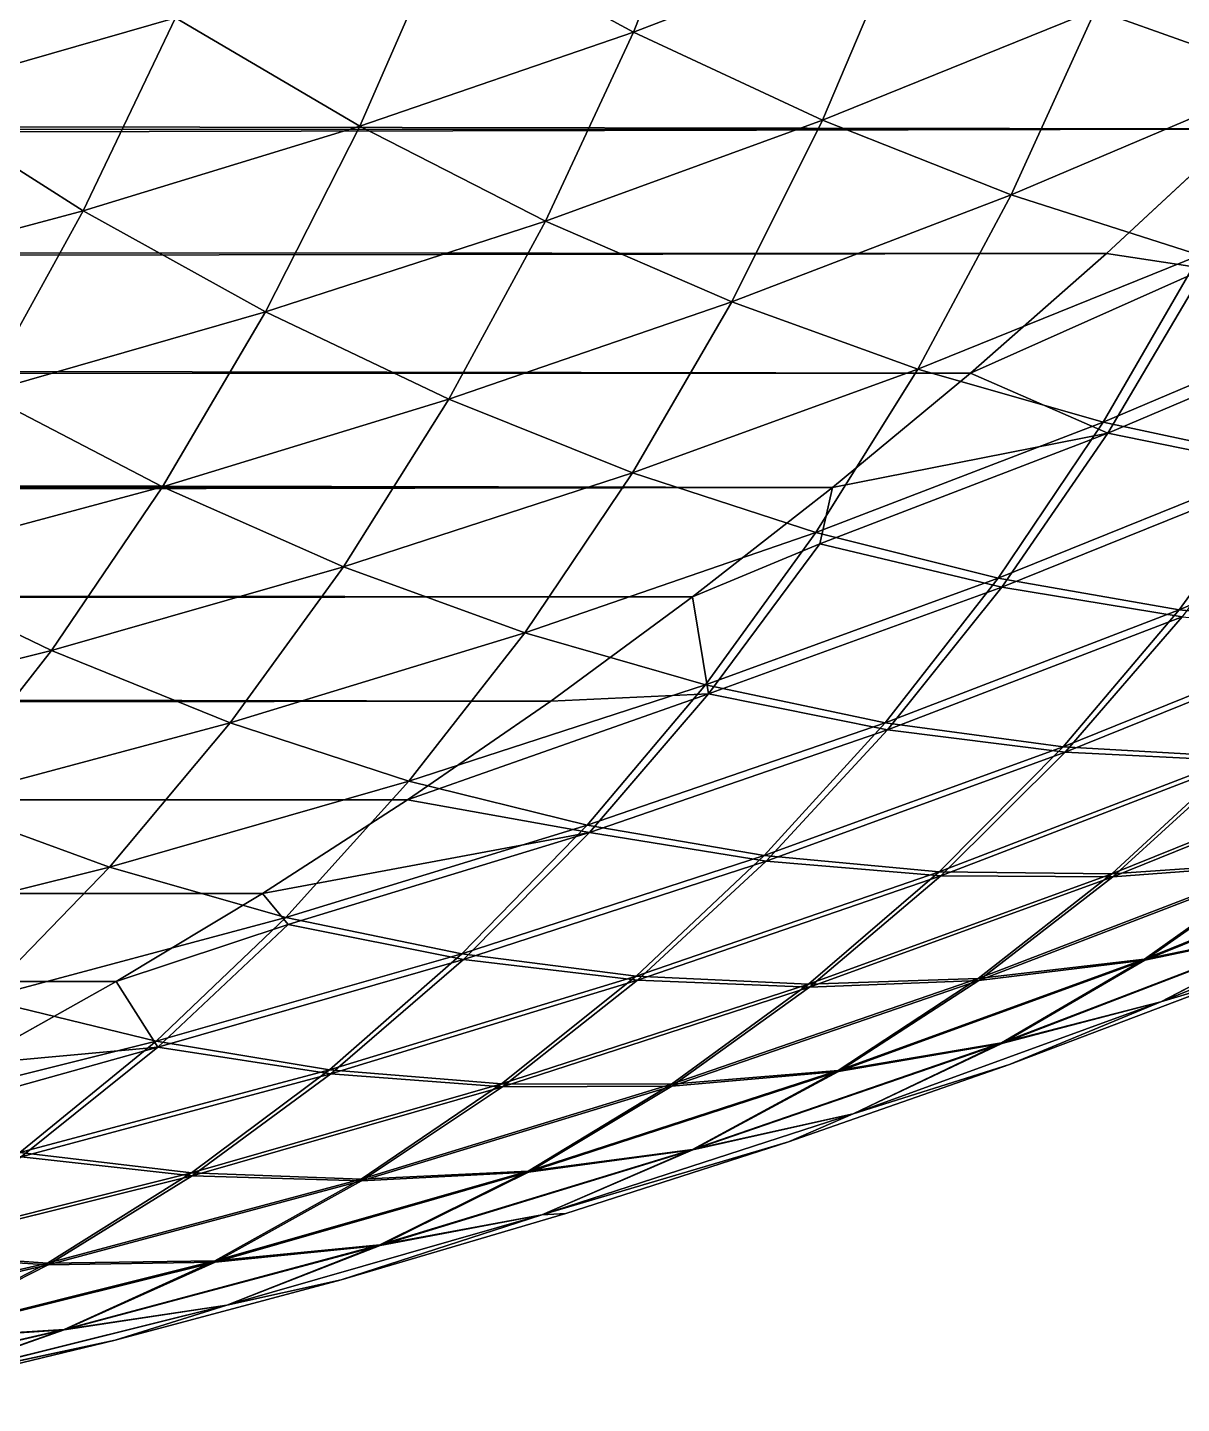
# Model space of a CAD drawing. Header units: millimetres. Extents: x -260 to 430, y -260 to 260.
# Drawn here: x 376.62 to 385.22, y -68.31 to -58.04 of the extents above; entities that cross this region are included whole.
import ezdxf

# ---------------------------------------------------------------- set-up
doc = ezdxf.new("R2010")
doc.units = ezdxf.units.MM
doc.header["$MEASUREMENT"] = 0
doc.layers.add('MESH_3D', color=2, linetype='CONTINUOUS')

msp = doc.modelspace()

# ---------------------------------------------------------------- linework, layer by layer
at = {"layer": 'MESH_3D'}
for points in [[(381.725, -56.595, 2485), (379.737, -57.319, 2485), (381.139, -58.079, 2482.863)], [(381.725, -56.595, 2485), (381.139, -58.079, 2482.863), (383.153, -57.306, 2482.863)], [(386.589, -57.021, 2480.686), (384.583, -57.914, 2480.686), (386.01, -58.42, 2478.472)], [(376.363, -57.064, 2487.094), (375.69, -58.556, 2485), (377.724, -57.973, 2485)], [(379.737, -57.319, 2485), (377.724, -57.973, 2485), (379.099, -58.781, 2482.863)], [(379.737, -57.319, 2485), (379.099, -58.781, 2482.863), (381.139, -58.079, 2482.863)], [(383.153, -57.306, 2482.863), (381.139, -58.079, 2482.863), (382.547, -58.737, 2480.686)], [(383.153, -57.306, 2482.863), (382.547, -58.737, 2480.686), (384.583, -57.914, 2480.686)], [(75.054, -58.24, 136.118), (75.573, -57.565, 135.245), (386.645, -57.837, 420.932)], [(75.054, -58.24, 136.118), (386.645, -57.837, 420.932), (385.663, -58.802, 422.004)], [(377.724, -57.973, 2485), (375.69, -58.556, 2485), (377.036, -59.412, 2482.863)], [(377.724, -57.973, 2485), (377.036, -59.412, 2482.863), (379.099, -58.781, 2482.863)], [(384.583, -57.914, 2480.686), (382.547, -58.737, 2480.686), (383.955, -59.292, 2478.472)], [(384.583, -57.914, 2480.686), (383.955, -59.292, 2478.472), (386.01, -58.42, 2478.472)], [(381.139, -58.079, 2482.863), (379.099, -58.781, 2482.863), (380.483, -59.488, 2480.686)], [(381.139, -58.079, 2482.863), (380.483, -59.488, 2480.686), (382.547, -58.737, 2480.686)], [(74.537, -58.9, 137.013), (75.054, -58.24, 136.118), (385.663, -58.802, 422.004)], [(386.01, -58.42, 2478.472), (383.955, -59.292, 2478.472), (385.36, -59.743, 2476.222)], [(375.69, -58.556, 2485), (374.952, -59.97, 2482.863), (377.036, -59.412, 2482.863)], [(74.023, -59.545, 137.93), (385.663, -58.802, 422.004), (384.664, -59.73, 423.094)], [(74.023, -59.545, 137.93), (74.537, -58.9, 137.013), (385.663, -58.802, 422.004)], [(379.099, -58.781, 2482.863), (377.036, -59.412, 2482.863), (378.395, -60.166, 2480.686)], [(379.099, -58.781, 2482.863), (378.395, -60.166, 2480.686), (380.483, -59.488, 2480.686)], [(382.547, -58.737, 2480.686), (380.483, -59.488, 2480.686), (381.872, -60.092, 2478.472)], [(382.547, -58.737, 2480.686), (381.872, -60.092, 2478.472), (383.955, -59.292, 2478.472)], [(385.401, -59.841, 424.043), (384.664, -59.73, 423.094), (385.663, -58.802, 422.004)], [(383.955, -59.292, 2478.472), (381.872, -60.092, 2478.472), (383.259, -60.592, 2476.222)], [(383.955, -59.292, 2478.472), (383.259, -60.592, 2476.222), (385.36, -59.743, 2476.222)], [(377.036, -59.412, 2482.863), (374.952, -59.97, 2482.863), (376.284, -60.772, 2480.686)], [(377.036, -59.412, 2482.863), (376.284, -60.772, 2480.686), (378.395, -60.166, 2480.686)], [(380.483, -59.488, 2480.686), (378.395, -60.166, 2480.686), (379.761, -60.818, 2478.472)], [(380.483, -59.488, 2480.686), (379.761, -60.818, 2478.472), (381.872, -60.092, 2478.472)], [(73.512, -60.175, 138.871), (74.023, -59.545, 137.93), (384.664, -59.73, 423.094)], [(73.512, -60.175, 138.871), (384.664, -59.73, 423.094), (383.65, -60.622, 424.2)], [(385.36, -59.743, 2476.222), (383.259, -60.592, 2476.222), (384.641, -60.989, 2473.941)], [(385.401, -59.841, 424.043), (383.65, -60.622, 424.2), (384.664, -59.73, 423.094)], [(385.36, -59.743, 2476.222), (384.641, -60.989, 2473.941), (386.755, -60.092, 2473.941)], [(384.674, -61.071, 426.303), (383.65, -60.622, 424.2), (385.401, -59.841, 424.043)], [(386.79, -60.172, 426.303), (384.674, -61.071, 426.303), (385.401, -59.841, 424.043)], [(381.872, -60.092, 2478.472), (379.761, -60.818, 2478.472), (381.13, -61.367, 2476.222)], [(381.872, -60.092, 2478.472), (381.13, -61.367, 2476.222), (383.259, -60.592, 2476.222)], [(386.755, -60.092, 2473.941), (384.641, -60.989, 2473.941), (386.013, -61.282, 2471.631)], [(73.005, -60.789, 139.836), (73.512, -60.175, 138.871), (383.65, -60.622, 424.2)], [(378.395, -60.166, 2480.686), (376.284, -60.772, 2480.686), (377.627, -61.471, 2478.472)], [(378.395, -60.166, 2480.686), (377.627, -61.471, 2478.472), (379.761, -60.818, 2478.472)], [(386.041, -61.348, 428.591), (384.674, -61.071, 426.303), (386.79, -60.172, 426.303)], [(73.005, -60.789, 139.836), (383.65, -60.622, 424.2), (382.622, -61.476, 425.322)], [(383.259, -60.592, 2476.222), (381.13, -61.367, 2476.222), (382.498, -61.812, 2473.941)], [(383.259, -60.592, 2476.222), (382.498, -61.812, 2473.941), (384.641, -60.989, 2473.941)], [(384.674, -61.071, 426.303), (382.622, -61.476, 425.322), (383.65, -60.622, 424.2)], [(72.503, -61.386, 140.824), (73.005, -60.789, 139.836), (382.622, -61.476, 425.322)], [(376.284, -60.772, 2480.686), (375.47, -62.049, 2478.472), (377.627, -61.471, 2478.472)], [(379.761, -60.818, 2478.472), (377.627, -61.471, 2478.472), (378.976, -62.067, 2476.222)], [(379.761, -60.818, 2478.472), (378.976, -62.067, 2476.222), (381.13, -61.367, 2476.222)], [(384.641, -60.989, 2473.941), (382.498, -61.812, 2473.941), (383.858, -62.152, 2471.631)], [(384.641, -60.989, 2473.941), (383.858, -62.152, 2471.631), (386.013, -61.282, 2471.631)], [(384.674, -61.071, 426.303), (382.528, -61.895, 426.303), (382.622, -61.476, 425.322)], [(383.884, -62.219, 428.591), (382.528, -61.895, 426.303), (384.674, -61.071, 426.303)], [(386.041, -61.348, 428.591), (383.884, -62.219, 428.591), (384.674, -61.071, 426.303)], [(381.13, -61.367, 2476.222), (378.976, -62.067, 2476.222), (380.327, -62.559, 2473.941)], [(381.13, -61.367, 2476.222), (380.327, -62.559, 2473.941), (382.498, -61.812, 2473.941)], [(386.013, -61.282, 2471.631), (383.858, -62.152, 2471.631), (385.207, -62.389, 2469.295)], [(385.228, -62.441, 430.905), (383.884, -62.219, 428.591), (386.041, -61.348, 428.591)], [(386.013, -61.282, 2471.631), (385.207, -62.389, 2469.295), (387.369, -61.471, 2469.295)], [(72.007, -61.967, 141.839), (72.503, -61.386, 140.824), (382.622, -61.476, 425.322)], [(72.007, -61.967, 141.839), (382.622, -61.476, 425.322), (381.579, -62.291, 426.459)], [(377.627, -61.471, 2478.472), (375.47, -62.049, 2478.472), (376.798, -62.691, 2476.222)], [(377.627, -61.471, 2478.472), (376.798, -62.691, 2476.222), (378.976, -62.067, 2476.222)], [(382.528, -61.895, 426.303), (381.579, -62.291, 426.459), (382.622, -61.476, 425.322)], [(387.369, -61.471, 2469.295), (385.207, -62.389, 2469.295), (386.539, -62.521, 2466.935)], [(382.498, -61.812, 2473.941), (380.327, -62.559, 2473.941), (381.674, -62.947, 2471.631)], [(382.498, -61.812, 2473.941), (381.674, -62.947, 2471.631), (383.858, -62.152, 2471.631)], [(71.518, -62.532, 142.879), (72.007, -61.967, 141.839), (381.579, -62.291, 426.459)], [(381.698, -63.015, 428.591), (381.579, -62.291, 426.459), (382.528, -61.895, 426.303)], [(383.884, -62.219, 428.591), (381.698, -63.015, 428.591), (382.528, -61.895, 426.303)], [(375.47, -62.049, 2478.472), (374.6, -63.239, 2476.222), (376.798, -62.691, 2476.222)], [(378.976, -62.067, 2476.222), (376.798, -62.691, 2476.222), (378.131, -63.23, 2473.941)], [(378.976, -62.067, 2476.222), (378.131, -63.23, 2473.941), (380.327, -62.559, 2473.941)], [(383.858, -62.152, 2471.631), (381.674, -62.947, 2471.631), (383.014, -63.23, 2469.295)], [(383.858, -62.152, 2471.631), (383.014, -63.23, 2469.295), (385.207, -62.389, 2469.295)], [(383.033, -63.284, 430.905), (381.698, -63.015, 428.591), (383.884, -62.219, 428.591)], [(385.228, -62.441, 430.905), (383.033, -63.284, 430.905), (383.884, -62.219, 428.591)], [(71.518, -62.532, 142.879), (381.579, -62.291, 426.459), (380.523, -63.068, 427.611)], [(381.698, -63.015, 428.591), (380.523, -63.068, 427.611), (381.579, -62.291, 426.459)], [(385.207, -62.389, 2469.295), (383.014, -63.23, 2469.295), (384.341, -63.409, 2466.935)], [(385.207, -62.389, 2469.295), (384.341, -63.409, 2466.935), (386.539, -62.521, 2466.935)], [(384.356, -63.45, 433.242), (383.033, -63.284, 430.905), (385.228, -62.441, 430.905)], [(386.556, -62.562, 433.242), (384.356, -63.45, 433.242), (385.228, -62.441, 430.905)], [(71.035, -63.079, 143.947), (71.518, -62.532, 142.879), (380.523, -63.068, 427.611)], [(380.327, -62.559, 2473.941), (378.131, -63.23, 2473.941), (379.464, -63.665, 2471.631)], [(380.327, -62.559, 2473.941), (379.464, -63.665, 2471.631), (381.674, -62.947, 2471.631)], [(386.539, -62.521, 2466.935), (384.341, -63.409, 2466.935), (385.649, -63.485, 2464.554)], [(385.662, -63.514, 435.599), (384.356, -63.45, 433.242), (386.556, -62.562, 433.242)], [(376.798, -62.691, 2476.222), (374.6, -63.239, 2476.222), (375.913, -63.825, 2473.941)], [(376.798, -62.691, 2476.222), (375.913, -63.825, 2473.941), (378.131, -63.23, 2473.941)], [(381.674, -62.947, 2471.631), (379.464, -63.665, 2471.631), (380.793, -63.995, 2469.295)], [(381.674, -62.947, 2471.631), (380.793, -63.995, 2469.295), (383.014, -63.23, 2469.295)], [(70.561, -63.609, 145.041), (380.523, -63.068, 427.611), (379.454, -63.805, 428.777)], [(70.561, -63.609, 145.041), (71.035, -63.079, 143.947), (380.523, -63.068, 427.611)], [(381.698, -63.015, 428.591), (379.454, -63.805, 428.777), (380.523, -63.068, 427.611)], [(380.811, -64.049, 430.905), (379.454, -63.805, 428.777), (381.698, -63.015, 428.591)], [(383.033, -63.284, 430.905), (380.811, -64.049, 430.905), (381.698, -63.015, 428.591)], [(378.131, -63.23, 2473.941), (375.913, -63.825, 2473.941), (377.231, -64.306, 2471.631)], [(378.131, -63.23, 2473.941), (377.231, -64.306, 2471.631), (379.464, -63.665, 2471.631)], [(383.014, -63.23, 2469.295), (380.793, -63.995, 2469.295), (382.113, -64.22, 2466.935)], [(382.127, -64.262, 433.242), (380.811, -64.049, 430.905), (383.033, -63.284, 430.905)], [(383.014, -63.23, 2469.295), (382.113, -64.22, 2466.935), (384.341, -63.409, 2466.935)], [(384.356, -63.45, 433.242), (382.127, -64.262, 433.242), (383.033, -63.284, 430.905)], [(384.341, -63.409, 2466.935), (382.113, -64.22, 2466.935), (383.418, -64.341, 2464.554)], [(384.341, -63.409, 2466.935), (383.418, -64.341, 2464.554), (385.649, -63.485, 2464.554)], [(383.429, -64.371, 435.599), (382.127, -64.262, 433.242), (384.356, -63.45, 433.242)], [(385.649, -63.485, 2464.554), (383.418, -64.341, 2464.554), (384.705, -64.358, 2462.155)], [(385.662, -63.514, 435.599), (383.429, -64.371, 435.599), (384.356, -63.45, 433.242)], [(384.713, -64.379, 437.973), (383.429, -64.371, 435.599), (385.662, -63.514, 435.599)], [(386.936, -63.456, 2462.155), (384.705, -64.358, 2462.155), (385.967, -64.271, 2459.742)], [(385.649, -63.485, 2464.554), (384.705, -64.358, 2462.155), (386.936, -63.456, 2462.155)], [(386.944, -63.477, 437.973), (384.713, -64.379, 437.973), (385.662, -63.514, 435.599)], [(385.973, -64.285, 440.361), (384.713, -64.379, 437.973), (386.944, -63.477, 437.973)], [(70.096, -64.122, 146.164), (70.561, -63.609, 145.041), (379.454, -63.805, 428.777)], [(379.464, -63.665, 2471.631), (377.231, -64.306, 2471.631), (378.547, -64.682, 2469.295)], [(379.464, -63.665, 2471.631), (378.547, -64.682, 2469.295), (380.793, -63.995, 2469.295)], [(70.096, -64.122, 146.164), (379.454, -63.805, 428.777), (378.373, -64.503, 429.956)], [(375.913, -63.825, 2473.941), (374.976, -64.868, 2471.631), (377.231, -64.306, 2471.631)], [(380.811, -64.049, 430.905), (378.373, -64.503, 429.956), (379.454, -63.805, 428.777)], [(380.793, -63.995, 2469.295), (378.547, -64.682, 2469.295), (379.858, -64.953, 2466.935)], [(380.793, -63.995, 2469.295), (379.858, -64.953, 2466.935), (382.113, -64.22, 2466.935)], [(69.641, -64.616, 147.315), (70.096, -64.122, 146.164), (378.373, -64.503, 429.956)], [(380.811, -64.049, 430.905), (378.563, -64.736, 430.905), (378.373, -64.503, 429.956)], [(379.871, -64.995, 433.242), (378.563, -64.736, 430.905), (380.811, -64.049, 430.905)], [(382.127, -64.262, 433.242), (379.871, -64.995, 433.242), (380.811, -64.049, 430.905)], [(387.201, -64.082, 2457.317), (384.948, -64.993, 2457.317), (386.159, -64.745, 2454.883)], [(385.967, -64.271, 2459.742), (384.948, -64.993, 2457.317), (387.201, -64.082, 2457.317)], [(387.205, -64.09, 442.761), (384.951, -65, 442.761), (385.973, -64.285, 440.361)], [(386.16, -64.748, 445.169), (384.951, -65, 442.761), (387.205, -64.09, 442.761)], [(382.113, -64.22, 2466.935), (379.858, -64.953, 2466.935), (381.158, -65.119, 2464.554)], [(382.113, -64.22, 2466.935), (381.158, -65.119, 2464.554), (383.418, -64.341, 2464.554)], [(377.231, -64.306, 2471.631), (374.976, -64.868, 2471.631), (376.279, -65.29, 2469.295)], [(377.231, -64.306, 2471.631), (376.279, -65.29, 2469.295), (378.547, -64.682, 2469.295)], [(381.168, -65.15, 435.599), (379.871, -64.995, 433.242), (382.127, -64.262, 433.242)], [(383.418, -64.341, 2464.554), (381.158, -65.119, 2464.554), (382.444, -65.181, 2462.155)], [(383.429, -64.371, 435.599), (381.168, -65.15, 435.599), (382.127, -64.262, 433.242)], [(383.418, -64.341, 2464.554), (382.444, -65.181, 2462.155), (384.705, -64.358, 2462.155)], [(385.967, -64.271, 2459.742), (383.708, -65.138, 2459.742), (384.948, -64.993, 2457.317)], [(384.705, -64.358, 2462.155), (383.708, -65.138, 2459.742), (385.967, -64.271, 2459.742)], [(385.973, -64.285, 440.361), (383.713, -65.152, 440.361), (384.713, -64.379, 437.973)], [(384.951, -65, 442.761), (383.713, -65.152, 440.361), (385.973, -64.285, 440.361)], [(382.451, -65.202, 437.973), (381.168, -65.15, 435.599), (383.429, -64.371, 435.599)], [(384.705, -64.358, 2462.155), (382.444, -65.181, 2462.155), (383.708, -65.138, 2459.742)], [(384.713, -64.379, 437.973), (382.451, -65.202, 437.973), (383.429, -64.371, 435.599)], [(383.713, -65.152, 440.361), (382.451, -65.202, 437.973), (384.713, -64.379, 437.973)], [(387.335, -64.396, 2452.443), (385.07, -65.311, 2452.443), (385.574, -65.161, 2450)], [(386.159, -64.745, 2454.883), (385.07, -65.311, 2452.443), (387.335, -64.396, 2452.443)], [(387.335, -64.397, 447.583), (385.071, -65.312, 447.583), (386.16, -64.748, 445.169)], [(387.335, -64.397, 447.583), (385.574, -65.161, 450), (385.071, -65.312, 447.583)], [(69.641, -64.616, 147.315), (378.373, -64.503, 429.956), (377.281, -65.161, 431.148)], [(378.563, -64.736, 430.905), (377.281, -65.161, 431.148), (378.373, -64.503, 429.956)], [(69.197, -65.091, 148.495), (69.641, -64.616, 147.315), (377.281, -65.161, 431.148)], [(378.547, -64.682, 2469.295), (376.279, -65.29, 2469.295), (377.579, -65.606, 2466.935)], [(377.591, -65.649, 433.242), (377.281, -65.161, 431.148), (378.563, -64.736, 430.905)], [(378.547, -64.682, 2469.295), (377.579, -65.606, 2466.935), (379.858, -64.953, 2466.935)], [(379.871, -64.995, 433.242), (377.591, -65.649, 433.242), (378.563, -64.736, 430.905)], [(386.159, -64.745, 2454.883), (383.883, -65.618, 2454.883), (385.07, -65.311, 2452.443)], [(384.948, -64.993, 2457.317), (383.883, -65.618, 2454.883), (386.159, -64.745, 2454.883)], [(386.16, -64.748, 445.169), (383.884, -65.622, 445.169), (384.951, -65, 442.761)], [(385.071, -65.312, 447.583), (383.884, -65.622, 445.169), (386.16, -64.748, 445.169)], [(379.858, -64.953, 2466.935), (377.579, -65.606, 2466.935), (378.873, -65.818, 2464.554)], [(379.858, -64.953, 2466.935), (378.873, -65.818, 2464.554), (381.158, -65.119, 2464.554)], [(378.882, -65.849, 435.599), (377.591, -65.649, 433.242), (379.871, -64.995, 433.242)], [(381.168, -65.15, 435.599), (378.882, -65.849, 435.599), (379.871, -64.995, 433.242)], [(384.948, -64.993, 2457.317), (382.665, -65.824, 2457.317), (383.883, -65.618, 2454.883)], [(383.708, -65.138, 2459.742), (382.665, -65.824, 2457.317), (384.948, -64.993, 2457.317)], [(384.951, -65, 442.761), (382.668, -65.831, 442.761), (383.713, -65.152, 440.361)], [(383.884, -65.622, 445.169), (382.668, -65.831, 442.761), (384.951, -65, 442.761)], [(68.808, -65.502, 149.583), (69.197, -65.091, 148.495), (377.281, -65.161, 431.148)], [(68.808, -65.502, 149.583), (377.281, -65.161, 431.148), (376.178, -65.778, 432.351)], [(377.591, -65.649, 433.242), (376.178, -65.778, 432.351), (377.281, -65.161, 431.148)], [(381.158, -65.119, 2464.554), (378.873, -65.818, 2464.554), (380.155, -65.924, 2462.155)], [(380.162, -65.946, 437.973), (378.882, -65.849, 435.599), (381.168, -65.15, 435.599)], [(381.158, -65.119, 2464.554), (380.155, -65.924, 2462.155), (382.444, -65.181, 2462.155)], [(382.451, -65.202, 437.973), (380.162, -65.946, 437.973), (381.168, -65.15, 435.599)], [(383.708, -65.138, 2459.742), (381.421, -65.926, 2459.742), (382.665, -65.824, 2457.317)], [(382.444, -65.181, 2462.155), (381.421, -65.926, 2459.742), (383.708, -65.138, 2459.742)], [(383.713, -65.152, 440.361), (381.425, -65.94, 440.361), (382.451, -65.202, 437.973)], [(382.668, -65.831, 442.761), (381.425, -65.94, 440.361), (383.713, -65.152, 440.361)], [(385.07, -65.311, 2452.443), (383.941, -65.778, 2450), (385.574, -65.161, 2450)], [(385.574, -65.161, 2450), (383.941, -65.778, 2450), (383.941, -65.778, 450)], [(385.574, -65.161, 2450), (383.941, -65.778, 450), (385.574, -65.161, 450)], [(385.071, -65.312, 447.583), (385.574, -65.161, 450), (383.941, -65.778, 450)], [(382.444, -65.181, 2462.155), (380.155, -65.924, 2462.155), (381.421, -65.926, 2459.742)], [(381.425, -65.94, 440.361), (380.162, -65.946, 437.973), (382.451, -65.202, 437.973)], [(376.279, -65.29, 2469.295), (375.279, -66.18, 2466.935), (377.579, -65.606, 2466.935)], [(385.07, -65.311, 2452.443), (382.776, -66.146, 2452.443), (383.941, -65.778, 2450)], [(383.883, -65.618, 2454.883), (382.776, -66.146, 2452.443), (385.07, -65.311, 2452.443)], [(385.071, -65.312, 447.583), (382.776, -66.147, 447.583), (383.884, -65.622, 445.169)], [(385.071, -65.312, 447.583), (383.941, -65.778, 450), (382.776, -66.147, 447.583)], [(377.591, -65.649, 433.242), (375.065, -66.355, 433.566), (376.178, -65.778, 432.351)], [(376.572, -66.468, 435.599), (375.065, -66.355, 433.566), (377.591, -65.649, 433.242)], [(377.579, -65.606, 2466.935), (375.279, -66.18, 2466.935), (376.564, -66.436, 2464.554)], [(377.579, -65.606, 2466.935), (376.564, -66.436, 2464.554), (378.873, -65.818, 2464.554)], [(378.882, -65.849, 435.599), (376.572, -66.468, 435.599), (377.591, -65.649, 433.242)], [(383.883, -65.618, 2454.883), (381.578, -66.412, 2454.883), (382.776, -66.146, 2452.443)], [(382.665, -65.824, 2457.317), (381.578, -66.412, 2454.883), (383.883, -65.618, 2454.883)], [(383.884, -65.622, 445.169), (381.58, -66.415, 445.169), (382.668, -65.831, 442.761)], [(382.776, -66.147, 447.583), (381.58, -66.415, 445.169), (383.884, -65.622, 445.169)], [(382.776, -66.146, 2452.443), (382.294, -66.355, 2450), (383.941, -65.778, 2450)], [(383.941, -65.778, 2450), (382.294, -66.355, 2450), (382.294, -66.355, 450)], [(383.941, -65.778, 2450), (382.294, -66.355, 450), (383.941, -65.778, 450)], [(382.776, -66.147, 447.583), (383.941, -65.778, 450), (382.294, -66.355, 450)], [(378.873, -65.818, 2464.554), (376.564, -66.436, 2464.554), (377.842, -66.588, 2462.155)], [(377.848, -66.609, 437.973), (376.572, -66.468, 435.599), (378.882, -65.849, 435.599)], [(378.873, -65.818, 2464.554), (377.842, -66.588, 2462.155), (380.155, -65.924, 2462.155)], [(380.162, -65.946, 437.973), (377.848, -66.609, 437.973), (378.882, -65.849, 435.599)], [(382.665, -65.824, 2457.317), (380.354, -66.575, 2457.317), (381.578, -66.412, 2454.883)], [(381.421, -65.926, 2459.742), (380.354, -66.575, 2457.317), (382.665, -65.824, 2457.317)], [(382.668, -65.831, 442.761), (380.356, -66.582, 442.761), (381.425, -65.94, 440.361)], [(381.58, -66.415, 445.169), (380.356, -66.582, 442.761), (382.668, -65.831, 442.761)], [(380.155, -65.924, 2462.155), (377.842, -66.588, 2462.155), (379.107, -66.633, 2459.742)], [(379.111, -66.647, 440.361), (377.848, -66.609, 437.973), (380.162, -65.946, 437.973)], [(380.155, -65.924, 2462.155), (379.107, -66.633, 2459.742), (381.421, -65.926, 2459.742)], [(381.421, -65.926, 2459.742), (379.107, -66.633, 2459.742), (380.354, -66.575, 2457.317)], [(381.425, -65.94, 440.361), (379.111, -66.647, 440.361), (380.162, -65.946, 437.973)], [(380.356, -66.582, 442.761), (379.111, -66.647, 440.361), (381.425, -65.94, 440.361)], [(382.776, -66.146, 2452.443), (380.454, -66.901, 2452.443), (382.294, -66.355, 2450)], [(381.578, -66.412, 2454.883), (380.454, -66.901, 2452.443), (382.776, -66.146, 2452.443)], [(382.776, -66.147, 447.583), (382.294, -66.355, 450), (380.454, -66.901, 447.583)], [(382.776, -66.147, 447.583), (380.454, -66.901, 447.583), (381.58, -66.415, 445.169)], [(380.454, -66.901, 2452.443), (380.633, -66.89, 2450), (382.294, -66.355, 2450)], [(380.454, -66.901, 447.583), (382.294, -66.355, 450), (380.633, -66.89, 450)], [(380.633, -66.89, 2450), (380.633, -66.89, 450), (382.294, -66.355, 450)], [(382.294, -66.355, 2450), (380.633, -66.89, 2450), (382.294, -66.355, 450)], [(376.564, -66.436, 2464.554), (375.507, -67.17, 2462.155), (377.842, -66.588, 2462.155)], [(377.848, -66.609, 437.973), (375.512, -67.192, 437.973), (376.572, -66.468, 435.599)], [(381.578, -66.412, 2454.883), (379.248, -67.124, 2454.883), (380.454, -66.901, 2452.443)], [(380.354, -66.575, 2457.317), (379.248, -67.124, 2454.883), (381.578, -66.412, 2454.883)], [(381.58, -66.415, 445.169), (379.249, -67.128, 445.169), (380.356, -66.582, 442.761)], [(380.454, -66.901, 447.583), (379.249, -67.128, 445.169), (381.58, -66.415, 445.169)], [(377.842, -66.588, 2462.155), (375.507, -67.17, 2462.155), (376.77, -67.26, 2459.742)], [(377.842, -66.588, 2462.155), (376.77, -67.26, 2459.742), (379.107, -66.633, 2459.742)], [(380.354, -66.575, 2457.317), (378.018, -67.244, 2457.317), (379.248, -67.124, 2454.883)], [(379.107, -66.633, 2459.742), (378.018, -67.244, 2457.317), (380.354, -66.575, 2457.317)], [(380.356, -66.582, 442.761), (378.02, -67.252, 442.761), (379.111, -66.647, 440.361)], [(379.249, -67.128, 445.169), (378.02, -67.252, 442.761), (380.356, -66.582, 442.761)], [(376.773, -67.274, 440.361), (375.512, -67.192, 437.973), (377.848, -66.609, 437.973)], [(379.107, -66.633, 2459.742), (376.77, -67.26, 2459.742), (378.018, -67.244, 2457.317)], [(379.111, -66.647, 440.361), (376.773, -67.274, 440.361), (377.848, -66.609, 437.973)], [(378.02, -67.252, 442.761), (376.773, -67.274, 440.361), (379.111, -66.647, 440.361)], [(380.454, -66.901, 2452.443), (378.106, -67.574, 2452.443), (378.959, -67.384, 2450)], [(379.248, -67.124, 2454.883), (378.106, -67.574, 2452.443), (380.454, -66.901, 2452.443)], [(380.454, -66.901, 447.583), (378.959, -67.384, 450), (378.107, -67.574, 447.583)], [(380.454, -66.901, 447.583), (378.107, -67.574, 447.583), (379.249, -67.128, 445.169)], [(380.454, -66.901, 2452.443), (378.959, -67.384, 2450), (380.633, -66.89, 2450)], [(380.633, -66.89, 2450), (378.959, -67.384, 2450), (378.959, -67.384, 450)], [(380.633, -66.89, 2450), (378.959, -67.384, 450), (380.633, -66.89, 450)], [(380.454, -66.901, 447.583), (380.633, -66.89, 450), (378.959, -67.384, 450)], [(375.507, -67.17, 2462.155), (374.412, -67.804, 2459.742), (376.77, -67.26, 2459.742)], [(376.773, -67.274, 440.361), (374.415, -67.818, 440.361), (375.512, -67.192, 437.973)], [(379.248, -67.124, 2454.883), (376.893, -67.755, 2454.883), (378.106, -67.574, 2452.443)], [(378.018, -67.244, 2457.317), (376.893, -67.755, 2454.883), (379.248, -67.124, 2454.883)], [(379.249, -67.128, 445.169), (376.894, -67.759, 445.169), (378.02, -67.252, 442.761)], [(378.107, -67.574, 447.583), (376.894, -67.759, 445.169), (379.249, -67.128, 445.169)], [(376.77, -67.26, 2459.742), (374.412, -67.804, 2459.742), (375.66, -67.832, 2457.317)], [(375.662, -67.84, 442.761), (374.415, -67.818, 440.361), (376.773, -67.274, 440.361)], [(378.018, -67.244, 2457.317), (375.66, -67.832, 2457.317), (376.893, -67.755, 2454.883)], [(376.77, -67.26, 2459.742), (375.66, -67.832, 2457.317), (378.018, -67.244, 2457.317)], [(378.02, -67.252, 442.761), (375.662, -67.84, 442.761), (376.773, -67.274, 440.361)], [(376.894, -67.759, 445.169), (375.662, -67.84, 442.761), (378.02, -67.252, 442.761)], [(378.106, -67.574, 2452.443), (377.273, -67.835, 2450), (378.959, -67.384, 2450)], [(377.273, -67.835, 2450), (377.273, -67.835, 450), (378.959, -67.384, 450)], [(378.959, -67.384, 2450), (377.273, -67.835, 2450), (378.959, -67.384, 450)], [(378.107, -67.574, 447.583), (378.959, -67.384, 450), (377.273, -67.835, 450)], [(378.106, -67.574, 2452.443), (375.737, -68.164, 2452.443), (377.273, -67.835, 2450)], [(376.893, -67.755, 2454.883), (375.737, -68.164, 2452.443), (378.106, -67.574, 2452.443)], [(378.107, -67.574, 447.583), (375.737, -68.165, 447.583), (376.894, -67.759, 445.169)], [(378.107, -67.574, 447.583), (377.273, -67.835, 450), (375.737, -68.165, 447.583)], [(376.893, -67.755, 2454.883), (374.518, -68.304, 2454.883), (375.737, -68.164, 2452.443)], [(375.66, -67.832, 2457.317), (374.518, -68.304, 2454.883), (376.893, -67.755, 2454.883)], [(376.894, -67.759, 445.169), (374.519, -68.307, 445.169), (375.662, -67.84, 442.761)], [(375.737, -68.165, 447.583), (374.519, -68.307, 445.169), (376.894, -67.759, 445.169)], [(375.737, -68.164, 2452.443), (375.576, -68.245, 2450), (377.273, -67.835, 2450)], [(375.576, -68.245, 2450), (375.576, -68.245, 450), (377.273, -67.835, 450)], [(377.273, -67.835, 2450), (375.576, -68.245, 2450), (377.273, -67.835, 450)], [(375.737, -68.165, 447.583), (377.273, -67.835, 450), (375.576, -68.245, 450)]]:
    msp.add_3dface(points, dxfattribs=at)

doc.saveas('drawing.dxf')
